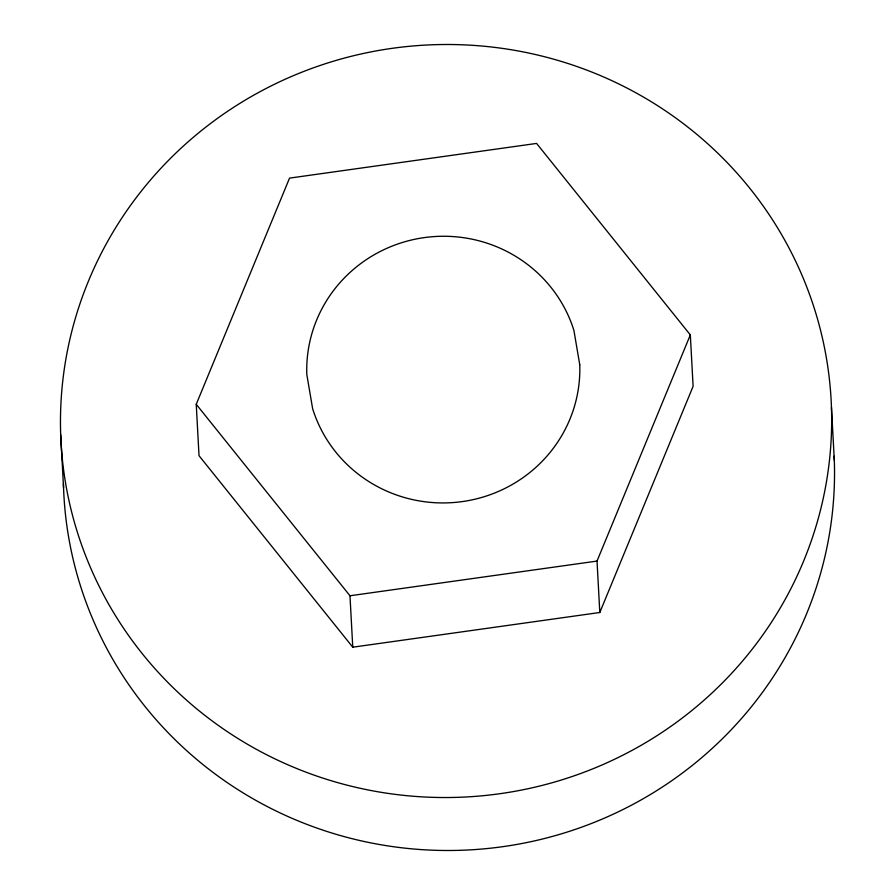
<?xml version="1.0" encoding="UTF-8"?>
<svg xmlns="http://www.w3.org/2000/svg" width="895" height="895" viewBox="0 0 895 895"><rect width="100%" height="100%" fill="white"/><g stroke="black" fill="none" stroke-linecap="round" stroke-linejoin="round"><path stroke-width="1.34" d="M196.24 404.294L289.544 178.116L536.586 143.424L690.325 334.898L693.11 386.327L599.807 612.493L352.764 647.197L199.026 455.712L196.24 404.294L349.979 595.768L352.764 647.197M599.807 612.493L597.021 561.075L690.325 334.898M349.979 595.768L597.021 561.075M831.455 407.382A385.633 376.493 -3.1 0 1 264.596 753.691A385.633 376.493 -3.1 0 1 242.142 101.974A385.633 376.493 -3.1 0 1 831.455 407.382L834.319 460.343M60.681 434.657L63.545 487.618M834.151 456.226A385.633 376.493 -3.1 0 1 461.898 850.25A385.633 376.493 -3.1 0 1 63.433 483.49M579.759 364.768L573.919 330.445A136.566 133.321 -3.1 0 0 420.918 238.115A136.566 133.321 -3.1 0 0 306.806 374.423L312.646 408.746A136.566 133.321 -3.1 0 0 465.646 501.077A136.566 133.321 -3.1 0 0 579.759 364.768"/></g></svg>
